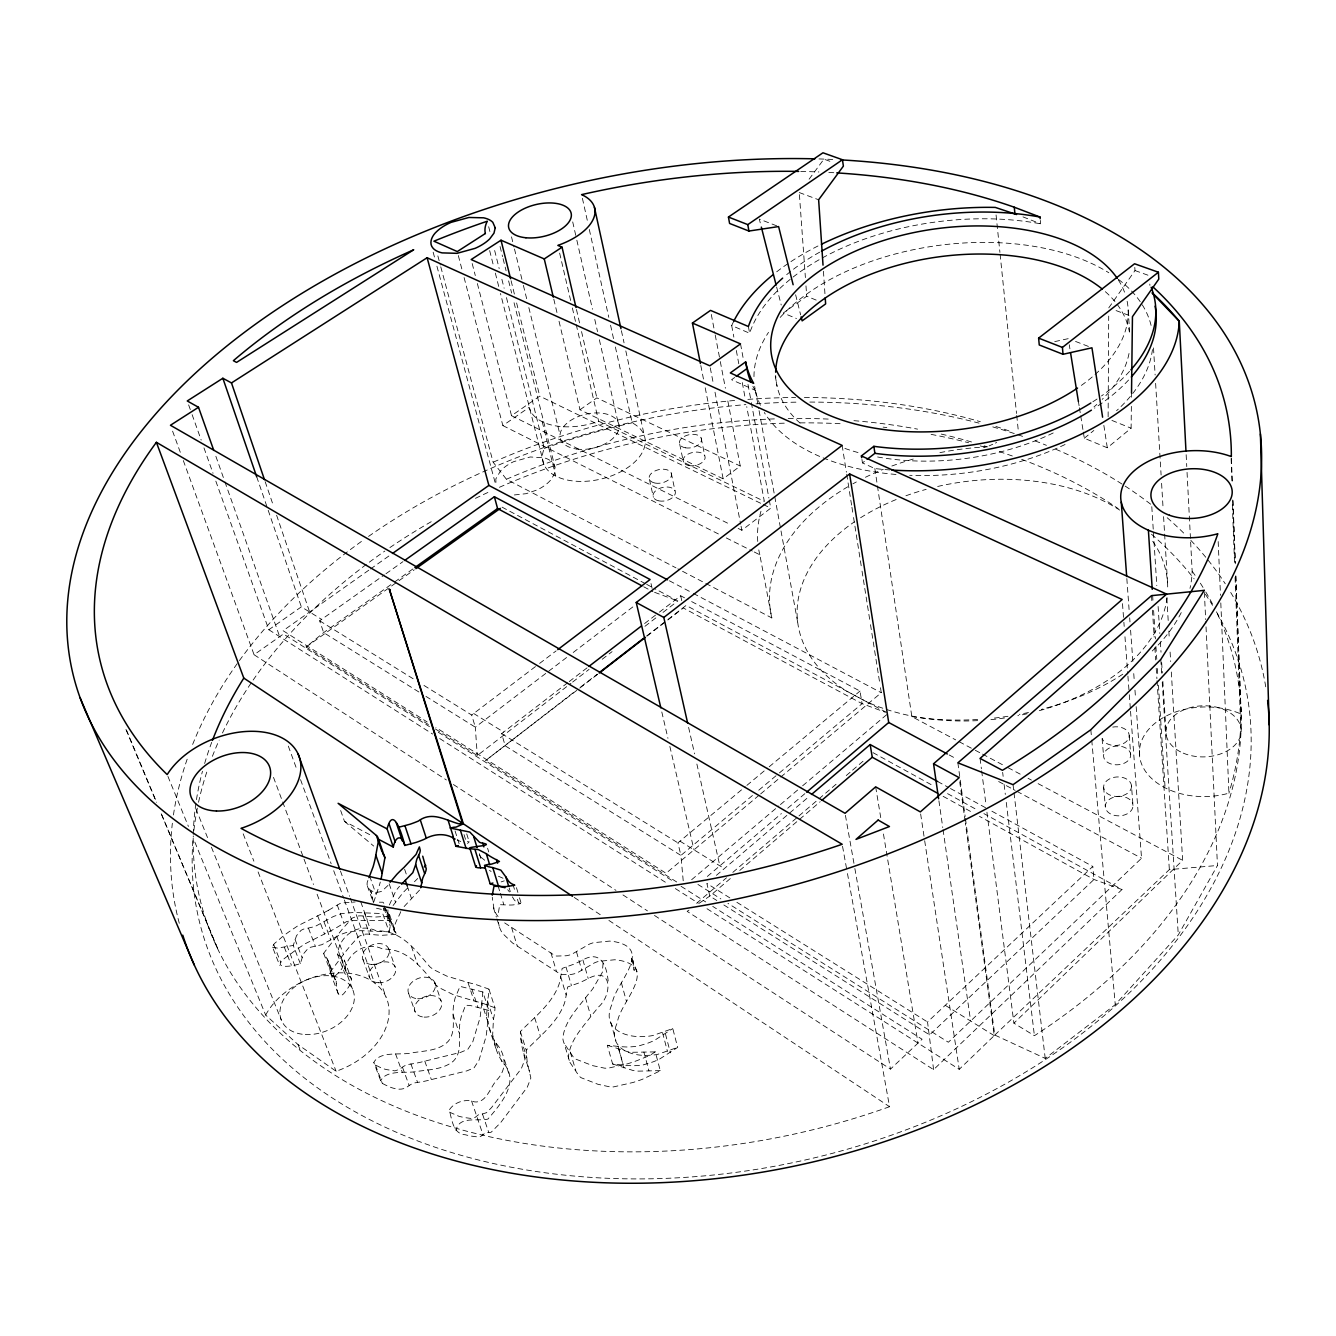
<?xml version="1.0" encoding="UTF-8"?>
<svg xmlns="http://www.w3.org/2000/svg" width="1336" height="1336" viewBox="0 0 1336 1336"><rect width="100%" height="100%" fill="white"/><g stroke="black" fill="none" stroke-linecap="round" stroke-linejoin="round"><path stroke-width="0.75" stroke-dasharray="5 3.75" d="M1108.128 416.799L1108.713 316.081M1083.329 432.129L1084.314 438.241L1107.31 447.794L1131.108 428.205L1131.375 405.493M1131.475 397.226L1131.525 393.101M504.674 922.909L554.674 955.457A9.001 6.53 -17.5 0 0 556.611 956.058L566.147 955.774A24.599 17.785 -17.3 0 0 571.558 954.388L589.343 944.168A24.399 17.886 -16.7 0 1 593.601 942.682L609.6 941.095A40.23 29.626 -16.8 0 1 617.015 942.197C653.12 950.681 614.076 984.649 612.205 1003.82C600.883 1027.651 623.461 1037.705 643.551 1036.552A38.443 28.891 -15.9 0 0 652.97 1035.483L672.793 1028.57L677.636 1047.391L659.45 1059.164A74.933 56.246 -16.5 0 1 652.953 1061.92L642.533 1065.126L633.398 1065.794A113.443 84.368 -15.4 0 1 623.327 1065.109L612.639 1063.99L607.312 1045.27L618.084 1046.389A114.228 84.285 -15.4 0 0 628.221 1047.04L637.406 1046.355L647.91 1043.132A75.467 56.195 -16.4 0 0 654.473 1040.377L672.793 1028.57M389.427 916.112L375.95 917.014A132.247 88.844 -19 0 1 367.3 916.463L361.722 915.878A18.437 12.775 -21.5 0 0 357.63 916.062L352.27 918.066L343.302 927.969A290.396 216.582 -18.1 0 0 336.705 936.269L323.629 953.353L327.136 958.847A57.615 39.963 -23.8 0 1 328.689 961.619L336.238 981.342C336.104 988.256 338.075 1003.486 346.325 990.176A47.578 33.166 -23.1 0 0 349.03 986.319L351.368 981.593L351.201 978.503A9.419 6.63 -22.6 0 0 349.264 976.432L344.922 973.727L337.557 954.488C338.843 936.085 358.566 921.94 376.201 930.825C401.368 930.106 415.212 949.696 429.841 966.796A62.475 44.372 -19.1 0 0 433.916 969.786L447.009 976.198L467.984 982.478A320.256 242.217 -28 0 1 475.917 984.565L488.826 989.058L488.692 994.151A143.319 101.887 -22.9 0 1 487.44 1000.764L486.638 1016.262L490.696 1032.511A123.914 91.967 -16.8 0 0 496.04 1043.149C505.643 1053.82 507.53 1069.151 496.875 1079.905C490.262 1086.97 486.555 1103.235 474.547 1101.899C465.813 1098.426 454.223 1102.05 449.263 1109.999C451.952 1119.451 452.954 1134.13 465.479 1134.798A84.836 63.71 -20.7 0 0 471.558 1136.151L477.77 1136.953A5.928 4.526 -22.5 0 0 481.327 1136.034L485.035 1133.112A6.146 4.709 -22.4 0 1 488.759 1132.494L489.394 1132.51A3.641 2.789 -22.2 0 0 491.314 1132.093L500.599 1122.708L527.303 1087.137L530.86 1078.052L528.939 1069.585A133.066 101.085 -16 0 1 527.069 1060.717L526.234 1050.129C539.861 1036.018 556.811 1023.159 564.093 1004.238A54.175 39.763 -19.3 0 0 565.829 997.291L567.6 987.003L579.44 982.745A99.599 71.225 -17.5 0 0 588.174 978.553C613.107 965.327 612.088 995.654 598.277 1007.177A117.351 85.07 -19.2 0 1 593.05 1013.673C583.197 1026.783 570.038 1039.859 568.435 1056.809A25.952 19.689 -18 0 0 569.771 1062.103L578.855 1075.68A16.6 12.659 -18.3 0 0 581.16 1077.735L597.927 1084.281L609.867 1086.869A25.651 19.622 -17.6 0 0 613.608 1086.886L632.963 1082.494A176.101 128.774 -16.8 0 0 642.082 1079.421L660.318 1070.787L655.291 1051.9L632.095 1052.284A37.909 28.64 -16.3 0 1 627.82 1051.733L607.312 1045.27M373.646 902.301L379.474 885A182.431 120.39 -23.3 0 0 380.276 882.077M449.514 1112.17L459.016 1116.328A85.437 63.677 -20.5 0 0 465.128 1117.648L470.973 1118.432A5.912 4.476 -22.3 0 0 474.965 1117.514L478.705 1114.591A6.179 4.693 -22.2 0 1 482.463 1113.973L486.471 1112.704L491.498 1107.644L521.357 1068.55L524.965 1059.465L523.044 1051.014A134.017 101.002 -15.9 0 1 521.19 1042.13L520.372 1031.559C534.099 1017.431 551.183 1004.588 558.582 985.617A54.559 39.713 -19.2 0 0 560.352 978.67L562.155 968.4L574.079 964.108A100.267 71.109 -17.4 0 0 582.88 959.916C600.565 949.946 606.794 965.227 608.247 981.893M487.79 1021.622L486.438 1034.064A70.674 51.586 -22.1 0 1 485.72 1037.655L478.989 1060.266L474.063 1067.831L466.949 1070.854L431.361 1079.588A80.761 58.6 -21.7 0 1 423.211 1081.509L414.06 1082.995A15.114 11.239 -23.2 0 0 410.686 1084.565L409.167 1085.567A26.47 19.439 -23.2 0 1 405.392 1088.005C397.994 1091.345 388.91 1086.903 382.313 1083.379A12.809 9.419 -23.3 0 1 380.96 1081.459L373.813 1062.471C379.791 1050.964 399.264 1055.173 410.436 1053.169C423.261 1050.614 438.893 1051.415 448.445 1041.078C456.745 1030.557 451.434 1016.813 453.722 1004.789A136.005 100.951 -17.5 0 1 455.142 997.908L460.018 986.385L482.847 991.947L488.859 1010.45L487.79 1021.622L481.745 1003.119L482.847 991.947M481.745 1003.119L480.359 1015.56A71.159 51.536 -21.9 0 1 479.624 1019.151L472.794 1041.763L467.817 1049.344L460.636 1052.367L424.798 1061.151A79.525 57.281 -21.6 0 1 415.68 1063.272L407.38 1064.608A15.047 11.105 -23 0 0 403.439 1066.495L402.453 1067.163A26.653 19.422 -23 0 1 398.646 1069.618L394.905 1070.871L386.471 1069.585A66.934 48.53 -21.8 0 1 381.829 1068.199L375.433 1065.043A12.909 9.419 -23.1 0 1 374.063 1063.122L373.813 1062.471M387.908 909.816L387.908 913.407L395.239 932.561A1.954 1.369 -20.9 0 1 395.84 934.398L382.43 935.267A131.412 89.028 -19.1 0 1 373.829 934.716L368.285 934.115A18.32 12.792 -21.7 0 0 364.227 934.282L358.9 936.285L350.015 946.189A288.342 216.749 -18.2 0 0 343.469 954.488L330.526 971.556L334.033 977.067A55.327 38.694 -24 0 1 335.837 980.373L336.238 981.342M488.993 989.258L494.988 1007.912L494.671 1012.655A142.334 101.987 -23 0 1 493.435 1019.268L492.667 1034.765L496.741 1051.031A123.046 92.05 -16.9 0 0 502.085 1061.686C521.224 1080.807 501.117 1103.636 487.941 1119.05C477.971 1121.639 458.448 1115.46 456.044 1130.64M389.143 931.843L390.262 926.132A25 17.335 -21.3 0 0 390.496 924.445L389.21 920.454L353.506 920.354L346.608 921.556L335.286 928.42A173.463 113.443 -21.7 0 1 324.514 933.981L304.858 943.917L295.139 950.547A184.101 133.917 -22.6 0 0 289.628 954.772C269.271 967.915 286.405 968.249 300.316 963.607L303.489 953.837L307.881 948.643A8.333 5.761 -22.7 0 1 310.804 947.191L321.826 944.719L340.146 934.682L348.395 931.777L360.703 930.674L389.143 931.843L382.714 913.573L383.749 908.397M367.884 880.474C364.444 887.555 372.326 893.517 378.956 892.014A7.649 5.244 -20.5 0 0 382.096 891.028L388.392 885.05M300.316 963.607L293.252 945.454L296.492 935.701L300.917 930.491A8.383 5.745 -22.5 0 1 303.856 929.038L314.945 926.549L333.416 916.496L341.715 913.573L354.107 912.455L382.714 913.573M467.366 841.663L469.203 841.814L467.516 843.484M389.361 904.94L395.656 891.312A38.21 26.536 -19.7 0 1 397.794 888.356L399.514 886.319M496.925 918.884L499.831 928.119A47.729 34.051 -17.4 0 0 502.57 933.396L512.49 942.949L560.135 974.044A8.951 6.546 -17.6 0 0 562.072 974.645L571.541 974.378A24.432 17.802 -17.4 0 0 576.918 973.009L594.57 962.805A24.232 17.902 -16.8 0 1 598.795 961.335L614.694 959.766A39.946 29.642 -16.9 0 1 622.058 960.885C657.947 969.452 619.203 1003.353 617.399 1022.541C606.227 1046.255 628.505 1056.459 648.611 1055.323A38.176 28.908 -16 0 0 657.963 1054.271L677.636 1047.391M400.733 911.67C398.612 917.966 391.832 926.165 395.239 932.561M965.444 818.5L994.802 1035.049L1045.22 1058.396L1115.259 1004.655L1178.285 934.933L1217.463 865.494L1205.773 621.624M393.085 905.524L403.105 892.582A125.283 89.428 -18.8 0 1 408.933 886.837M419.521 890.127L404.073 906.61M1108.763 307.864L1134.999 270.557L1134.782 267.167M809.115 179.191L823.911 159.151L831.693 161.94M328.539 910.25A174.565 113.193 -21.5 0 1 317.684 915.811L297.878 925.781L288.092 932.428A185.387 133.784 -22.4 0 0 282.531 936.636L274.281 943.684L272.394 946.79L279.658 965.327M603.07 963.206L602.319 972.391L592.984 988.49A118.152 84.97 -19.1 0 1 587.706 995.003C577.787 1008.129 564.51 1021.172 562.84 1038.172A26.136 19.673 -17.9 0 0 564.176 1043.449L569.771 1062.103M417.684 878.487L414.444 881.727M706.995 908.73L959.231 1069.334L994.235 1035.634L965.343 823.059M1217.43 613.925A530.626 361.705 -12.4 0 1 1034.415 1035.701L1013.907 1023.159L1182.661 860.367L1171.238 670.906M689.009 910.1L687.138 911.369L933.597 1069.635L1121.989 889.525L983.897 813.607M1130.54 711.27L1141.545 858.246L948.343 1042.247L727.92 903.336M994.802 1035.049L1169.351 869.602L1217.463 865.494M654.456 915.427L890.477 1069.117L922.09 1039.258L712.739 906.392M933.597 1069.635L927.535 1021.99L1092.798 866.446L988.774 809.499M696.59 903.303L726.517 877.752M732.829 872.375L797.425 817.231M798.995 815.895L836.82 783.614M846.272 775.548L850.999 771.523M852.568 770.171L865.177 759.416M730.308 878.554L709.8 896.072L698.912 903.42M739.76 870.454L820.204 801.717M716.397 875.347L808.347 797.141M707.328 876.466L781.393 813.591M787.706 808.23L805.074 793.5M691.647 879.706L778.855 805.925M780.441 804.573L801.049 787.138M802.635 785.785L888.256 713.34M759.065 795.237L666.063 873.276L435.92 727.519M760.652 793.918L881.276 692.716L880.307 686.537M752.435 795.521L680.909 855.424L683.297 881.677M758.781 790.194L777.853 774.229M779.439 772.893L862.087 703.671L860 691.063L689.827 600.615M567.583 682.83L501.651 733.598L505.192 745.822L680.909 855.424L677.92 842.866L745.288 786.704M746.891 785.368L767.599 768.1M769.185 766.78L860 691.063M428.388 724.529L306.111 646.991L323.646 632.613L392.884 583.214M1084.314 438.241L1093.833 430.476M328.539 910.25L340.78 903.069L355.159 901.967M676.701 881.977L485.419 760.685L574.246 691.965M580.843 686.871L597.292 674.146M646.641 635.969L666.38 620.689M668.033 619.42L686.12 605.425L886.486 712.389M597.576 674.363L485.419 760.685M647.058 636.07L683.347 607.997L862.087 703.671L885.183 712.205M569.22 681.577L587.255 667.699M644.62 623.528L657.73 613.424M659.366 612.172L680.675 595.756L687.99 599.647M435.369 728.955L477.286 755.541L570.973 683.331M572.626 682.061L589.059 669.386M602.202 659.266L612.072 651.651M644.937 626.317L656.444 617.449M663.023 612.389L677.82 600.983L657.679 590.228M889.943 469.938A229.091 129.291 -7.7 0 1 874.846 468.552L862.455 462.924L865.578 460.519M738.14 528.421L741.847 530.258L770.755 508.148L769.252 500.048M566.581 657.529L475.315 727.185L477.286 755.541M573.211 652.469L634.6 605.592M423.963 685.435L471.691 715.027L537.99 664.66M539.627 663.408L556.127 650.882M559.033 321.275L579.991 409.751L723.16 478.839L740.261 466.047L727.352 398.462M734.65 377.504L731.594 379.725L754.94 390.145L754.005 385.035M816.179 300.082L806.727 296.241L783.263 313.025L796.473 318.519M394.571 582.012L413.158 568.769M306.111 646.991L397.326 581.895M399.013 580.692L414.21 569.837M418.886 691.998L323.646 632.613L319.655 620.789L384.284 574.914M385.97 573.712L402.921 561.688M368.803 570.188L283.082 630.709L427.136 721.941M370.489 568.986L390.78 554.674M183.316 460.569L254.074 654.74L283.449 633.965L429.474 726.634M579.991 409.751L596.858 397.877L740.261 466.047M215.831 481.127L268.82 629.74L301.335 606.861L321.609 619.403M464.093 277.571L502.854 425.583L529.206 407.313A53.256 30.143 -13.1 0 0 598.662 421.257L764.326 501.384L746.74 406.662M477.37 283.566L511.521 415.696L539.744 396.141L761.353 503.605M504.273 880.841L501.134 881.91M989.074 445.94L992.731 444.253M995.37 443.084L996.706 442.5M1054.739 341.599L1068.282 338.643M272.461 947.207L277.554 948.109L293.252 945.454M612.639 1063.99L633.014 1070.487A37.892 28.841 -16.4 0 0 638.725 1071.138L660.268 1070.62M514.343 494.955L526.25 493.669L537.072 489.928A34.051 19.906 -14.3 0 0 550.499 480.242L554.256 474.347L554.974 467.099L513.659 301.151M512.339 896.857A59.836 42.151 -16.5 0 0 513.308 898.293C516.314 905.39 528.137 902.268 513.158 904.923A34.068 23.881 -17.7 0 1 507.48 904.956L499.681 904.706L497.977 915.661M379.357 902.184L383.014 902.234L383.933 903.487M488.859 1010.45L472.71 1006.091A144.455 107.915 -23.8 0 0 470.038 1005.474L465.596 1005.223L461.337 1016.362A135.053 101.035 -17.6 0 0 459.935 1023.242C457.663 1035.817 463.442 1050.847 453.372 1061.135C442.533 1070.119 427.269 1069.552 414.076 1071.906C403.789 1072.992 385.753 1070.203 380.71 1080.807M494.955 1007.762L481.962 1003.052A317.918 242.15 -28.3 0 0 474.063 1000.948L453.205 994.635L440.179 988.172A62.057 44.439 -19.3 0 1 436.12 985.183C421.541 968.116 407.847 948.46 382.714 949.094C365.145 940.143 345.573 954.388 344.387 972.708M503.021 878.236L498.194 876.115A81.095 55.962 -16.3 0 1 497.51 875.731M460.786 841.496L457.246 840.11M1134.999 270.557L1149.645 275.8M1121.989 889.525L1094 879.489L979.488 816.363M799.262 192.551L818.634 199.765M1116.061 310.587L1130.623 316.014M1022.992 216.883L1040.56 223.813L1040.343 220.44M654.59 592.316L677.82 600.983M337.557 954.488L342.467 958.196A9.402 6.563 -22.4 0 1 344.554 960.601L351.468 979.205M776.684 225.817L759.299 219.104L760.835 225.099M1075.563 341.448L1090.126 347.093M1111.936 420.422L1131.108 428.205M733.731 321.275A229.091 129.291 -7.7 0 0 731.694 325.566L749.613 333.215A206.529 116.499 -7.7 0 1 1040.56 223.813M763.24 504.507L770.755 508.148M511.521 415.696L730.708 524.714M502.854 425.583L718.851 534.183M726.3 537.94L752.368 551.05M754.222 551.985L759.817 554.791L771.824 617.933L677.836 568.835M440.78 266.833L493.134 462.206L506.461 479.29L675.999 567.867M340.663 810.518L344.488 821.356L371.742 835.701M669.419 580.793L691.53 592.466M693.367 593.451L881.276 692.716M874.846 468.552L911.837 716.614L955.657 739.86M959.198 741.747L971.723 748.394M975.313 750.298L980.741 753.187M982.544 754.139L1004.388 765.745M1008.045 767.682L1021.355 774.746M1028.035 778.287L1031.392 780.074M1038.122 783.647L1182.661 860.367M502.052 507.146L644.854 583.398M646.691 584.366L655.842 589.26M643.718 586.771L652.853 591.664M949.161 754.957L956.492 758.898M998.643 781.527L1015.126 790.378M1016.963 791.363L1141.545 858.246M937.688 781.527L948.627 787.522M950.464 788.524L986.953 808.497M873.059 752.686L933.012 785.651M947.558 793.634L976.616 809.616M943.132 796.323L972.224 812.355M376.518 908.246L385.336 910.25A7.598 5.244 -20.6 0 0 386.405 910.033M473.695 713.507L503.655 732.061M679.974 841.162L724.329 868.6M945.253 1005.323L994.235 1035.634M319.655 620.789L413.342 678.872M501.651 733.598L677.92 842.866M265.664 1015.059A67.451 47.946 -23.7 0 1 375.516 983.663A67.451 47.946 -23.7 0 1 336.104 1071.255L298.062 1044.602L265.664 1015.059L193.453 838.707M425.933 696.39L475.315 727.185L471.691 715.027M729.823 897.859L706.878 883.447L709.8 896.072L716.831 900.514M736.887 902.301L927.535 1021.99M697.926 884.432L720.855 898.894M723.861 904.956L929.605 1034.899L1094 879.489L1092.798 866.446M438.275 732.228L674.029 881.827M681.059 886.302L705.692 901.934M268.82 629.74L432.664 734.065M439.694 738.541L666.547 882.979M675.348 888.574L698.21 903.136M254.074 654.74L446.391 779.957M453.388 784.516L615.98 890.377M622.977 894.936L647.459 910.868M574.246 897.425L600.231 914.676M608.899 920.42L889.559 1106.709L847.208 872.091M489.477 870.371L491.097 871.473M344.488 821.356L373.696 846.072M507.697 889.659L509.45 891.964M480.826 857.061L485.118 860.584A13.043 9.001 -17.9 0 0 485.736 860.852M498.061 916.58L496.842 914.926A48.046 34.001 -17.3 0 1 494.086 909.666L492.266 897.224M480.342 856.426L479.373 855.007M655.258 1051.816L649.997 1055.373L636.938 1060.65A177.304 128.623 -16.7 0 1 627.753 1063.757L608.247 1068.165A25.852 19.622 -17.5 0 1 604.49 1068.149L592.466 1065.594L575.616 1059.064A16.717 12.659 -18.2 0 1 573.294 1057.026L564.176 1043.449M125.935 729.473L156.412 802.285M161.222 813.774L218.152 949.829L160.955 812.856M637.055 971.539L630.976 956.91L634.199 970.487L632.696 956.543M126.519 730.174L156.295 801.533M367.4 886.152L373.395 902.418L370.757 890.878L372.527 898.527M167.935 776.416L188.426 826.45M195.874 808.781L207.531 837.605M211.422 847.208L281.345 1020.086M298.062 1044.602L300.533 1050.747M273.63 944.402L280.81 962.521M284.284 947.124L291.398 965.26M243.185 833.848L253.89 861.169M258.099 871.924L336.104 1071.255M295.022 939.425L302.053 957.578M308.499 928.286L315.413 946.456M323.629 953.353L330.526 971.556M338.292 993.834L330.042 971.94L329.341 963.106M327.136 958.847L336.605 983.83M375.433 1065.043L382.313 1083.379M317.684 915.811L324.514 933.981M341.281 957.628L348.078 975.881M273.513 777.385L303.305 857.228M304.024 859.165L313.476 884.482M317.1 894.218L352.704 989.625M323.98 921.79L330.777 939.96M336.705 936.269L343.469 954.488M337.223 905.006L343.903 923.193M362.924 959.448L369.604 977.718M395.539 1053.837L402.27 1072.223M288.325 746.106L297.193 770.438M300.55 779.656L331.161 863.757M333.699 870.705L343.669 898.093M344.371 900.013L374.564 982.929M172.594 431.161L180.46 452.72M402.453 1067.163L409.167 1085.567M410.904 1063.873L417.55 1082.277M340.446 871.005L349.581 896.256M350.282 898.193L386.02 996.973M360.82 902L367.35 920.22M364.411 912.738L370.94 930.975M363.041 915.995L369.588 934.231M188.626 404.875L191.415 412.69M192.117 414.644L201.185 440.078M203.974 447.894L213.042 473.311M388.609 948.543L395.105 966.846M424.798 1061.151L431.361 1079.588M408.666 993.516L415.162 1011.886M215.864 456.294L224.181 479.824M224.882 481.778L279.675 636.654M385.62 908.447L390.413 922.124M384.083 905.858L389.21 920.454M383.849 907.879L390.262 926.132M369.688 876.165L376.084 894.368M389.678 915.026L396.074 933.313M387.741 912.905L394.153 931.175M411.338 946.205L417.684 964.559M389.16 883.781L395.456 902.034M471.575 1100.998L482.981 1134.648M256.696 476.785L267.517 508.315M268.185 510.285L301.335 606.861M265.163 481.661L273.245 505.342M276.602 515.228L309.618 611.971M434.734 982.327L441.03 1000.747M407.213 885.918L411.555 898.71M482.463 1113.973L488.759 1132.477M488.809 1027.083L496.741 1051.031M404.624 869.252L406.478 874.729M453.038 1014.642L459.283 1033.095M554.974 467.099L552.787 462.84A27.037 15.815 -14.2 0 0 544.036 457.78L530.242 456.979L513.742 461.638A34.135 20.007 -14.3 0 0 500.382 471.124L495.84 478.923L496.04 485.82M471.909 988.991L477.987 1007.461M467.984 982.478L474.063 1000.948M496.04 1043.149L502.085 1061.686M508.649 1073.209L504.223 1058.964M487.44 1000.764L493.452 1019.268M520.372 1031.559L526.234 1050.129M455.058 830.909L459.1 843.701M520.806 1038.74L526.685 1057.31M523.846 1053.62L529.724 1072.207M464.026 834.582L466.314 841.897M466.715 833.881L469.203 841.914M479.373 853.671L481.661 861.019M493.468 907.795L496.341 917.047M534.667 1017.681L540.412 1036.268M487.59 848.26L488.725 851.95M511.588 927.551L517.249 946.055M498.094 886.002L499.781 891.529M500.349 893.367L503.755 904.439M509.183 887.939L510.302 891.63M516.447 887.638L518.401 894.118M519.504 897.792L521.174 903.32M512.991 884.532L515.228 891.914M517.45 899.295L518.568 902.986M570.255 1052.016L575.833 1070.67M550.966 952.835L556.461 971.422M560.619 976.382L566.097 995.003M330.042 971.94L333.449 977.518L339.478 971.94A47.896 33.116 -23 0 0 342.2 968.066L344.688 960.951M566.013 966.997L571.441 985.617M585.418 997.524L590.779 1016.195M576.534 951.967L581.861 970.604M582.897 959.916L588.191 978.553M618.084 1046.389L623.327 1065.126M618.735 1049.228L623.995 1067.948M610.686 1022.14L615.929 1040.861M621.34 982.645L626.434 1001.365M643.885 1052.083L648.962 1070.854M433.148 252.187L434.768 258.199M436.922 266.198L495.572 484.25M437.857 255.894L440.295 265.012M662.539 1032.578L667.449 1051.382M458.331 255.577L461.989 269.571M665.495 1034.047L670.388 1052.851M472.192 263.543L475.299 275.567M543.936 464.561L500.482 293.469M776.634 287.04L781.226 305.026M489.661 250.584L493.452 265.63M495.339 273.095L499.547 289.795M488.692 226.719L490.529 234.084M494.654 250.517L499.18 268.569M501.885 279.324L504.123 288.225M506.461 297.594L544.303 448.412A52.371 30.544 -13.2 0 0 605.408 477.887A52.371 30.544 -13.2 0 0 632.195 422.827L614.877 344.738M795.621 294.788L800.631 314.862M500.048 246.509L502.57 256.629M503.071 258.65L506.094 270.791M508.615 280.911L511.638 293.052M542.216 421.725L555.776 476.05M499.213 926.232L498.361 922.257M511.087 280.71L514.594 294.889M516.615 302.988L539.744 396.141M511.504 236.856L513.976 246.96M514.477 248.98L522.894 283.332M523.378 285.353L526.852 299.498M528.839 307.581L560.018 434.885M553.789 299.147L557.129 313.225M661.804 711.971L667.95 738.324M669.854 746.44L694.002 849.83M576.451 309.484L579.69 323.546M581.544 331.579L596.858 397.877M559.634 253.105L570.639 300.5M572.359 307.965L575.799 322.778M576.234 324.631L598.662 421.257M688.608 727.385L694.586 753.855M696.874 764.042L719.853 865.845M572.71 221.926L576.384 238.175M576.851 240.213L592.466 309.267M594.77 319.438L597.526 331.612M599.363 339.745L619.119 427.102M651.016 583.548L652.385 589.644M649.446 479.407L653.371 497.226M582.396 198.312L587.706 222.21M589.31 229.491L608.798 317.333M610.552 325.216L614.443 342.784M621.39 330.693L624.046 342.818M625.816 350.917L644.386 435.887M680.675 595.756L682.462 603.905M671.24 473.044L675.031 490.88M679.723 444.287L683.431 462.039M701.183 438.024L704.773 455.81M700.815 365.546L703.604 379.708M705.208 387.807L723.16 478.839M710.268 367.851L713.424 384.1M715.01 392.216L740.662 524.18M741.062 526.2L741.847 530.258M711.303 314.478L714.827 332.914M715.211 334.969L719.92 359.534M720.304 361.588L725.398 388.225M740.528 343.886L743.517 360.102M747.993 384.434L750.982 400.666M751.35 402.687L768.885 498.011M731.694 325.566L733.848 337.123M736.32 350.5L738.791 363.776M742.282 382.564L745.371 399.28M755.358 390.279L758.714 408.616M759.082 410.653L780.641 528.889M781.009 530.943L797.742 622.676M842.532 846.272L846.84 870.12M748.394 326.502L749.613 333.215M845.421 815.327L854.506 866.496M854.873 868.55L890.477 1069.117M775.247 375.967L777.034 386.071M875.664 786.854L880.741 817.615M883.463 834.015L918.016 1043.099M1069.251 344.738L1069.919 348.796M1078.419 401.652L1079.087 405.71M1079.405 407.747L1080.39 413.843M1080.724 415.88L1083.012 430.108M842.148 445.389L846.389 472.192M846.723 474.247L851.6 505.158M851.934 507.229L853.236 515.462M853.57 517.533L860.083 558.749M860.417 560.803L861.72 569.053M862.037 571.123L870.187 622.643M870.521 624.697L878.337 674.162M878.67 676.233L879.973 684.466M1103.853 425.349L1107.31 447.794M861.937 459.434L862.455 462.924M920.638 813.958L924.378 838.674M924.679 840.728L959.231 1069.334M938.907 800.815L942.765 827.568M943.049 829.623L970.621 1021.021M957.879 762.823L965.16 816.43M959.732 781.794L965.076 821.005M980.073 758.43L981.392 768.768M981.659 770.839L985.885 803.921M986.937 812.205L1013.907 1023.159M1002.651 772.342L1003.136 776.366M1004.104 784.432L1005.323 794.436M1006.275 802.402L1034.415 1035.701M1013.055 784.666L1013.773 790.845M1014.024 792.899L1045.22 1058.396M996.072 214.979L999.929 252.387M1000.113 254.224L1016.529 413.475M1016.729 415.396L1018.5 432.563M1090.827 729.74L1091.562 738.006M1091.746 740.077L1115.259 1004.655M1103.636 787.271L1105.306 806.643M1102.1 738.691L1103.586 756.042M1129.221 735.435L1130.69 754.773A13.56 9.352 -3.1 0 1 1110.734 763.875A13.56 9.352 -3.1 0 1 1109.999 747.692A13.56 9.352 -3.1 0 1 1130.69 754.773M1131.508 786.019A13.961 9.753 -2.9 0 1 1110.984 795.454A13.961 9.753 -2.9 0 1 1110.216 778.587A13.961 9.753 -2.9 0 1 1131.508 786.019L1132.995 805.424A13.861 9.769 -2.7 0 1 1112.604 814.843A13.861 9.769 -2.7 0 1 1111.836 797.943A13.861 9.769 -2.7 0 1 1132.995 805.424M1122.49 603.638L1123.726 620.205M1123.877 622.275L1124.194 626.4M1124.962 636.754L1127.751 674.012M1127.918 676.083L1129.154 692.649M1129.304 694.72L1130.39 709.199M1126.832 578.571L1129.087 609.55M1129.688 617.816L1129.989 621.958M1130.59 630.208L1132.995 663.274M1133.746 673.595L1134.347 681.861M1134.965 690.127L1135.567 698.377M1136.168 706.644L1139.925 758.297M799.412 194.622L805.391 277.571M805.975 285.871L806.727 296.241M823.444 271.241L824.947 293.72M1128.185 310.002L1129.605 331.395M1152.617 595.155L1152.985 600.916M1153.603 610.502L1155.44 638.875M1155.924 646.323L1156.776 659.316M1157.36 668.551L1157.844 675.866M1158.446 685.234L1165.092 787.822M1151.498 595.656L1151.899 601.868M1152.434 610.185L1154.204 637.155M1154.872 647.543L1155.69 659.984M1156.225 668.284L1156.909 678.671M1157.043 680.742L1169.351 869.602M1151.799 506.678L1156.809 585.669M1158.112 606.46L1159.832 633.481M1160.349 641.798L1161.017 652.202M1161.669 662.589L1162.32 672.977M1162.854 681.293L1166.278 735.351M1160.8 659.433L1161.719 673.928M1162.236 682.228L1178.285 934.933M1149.812 284.067L1149.895 285.386M1153.502 347.911L1155.122 374.998M1155.623 383.332L1161.101 474.998M1161.602 483.331L1163.088 508.315M1163.589 516.648L1167.564 583.314M1166.846 598.027L1168.248 621.424M1168.833 631.076L1169.301 638.725M1170.102 652.068L1170.67 661.52M1186.151 454.708L1186.769 466.598M1187.053 472.376L1190.459 538.325M1190.643 542.032L1192.163 571.223A212.224 135.487 -6.7 0 1 1189.992 588.374M1204.371 592.449L1205.673 619.537M1218.181 541.564L1220.486 595.338M1220.803 602.903L1228.936 793.15A65.447 44.806 -1.2 0 1 1139.725 747.826A65.447 44.806 -1.2 0 1 1240.994 714.025L1235.767 574.547M1231.107 458.482L1232.009 481.11M1232.744 499.998L1235.299 563.809M1235.8 576.217L1241.111 711.721M1231.425 458.532L1232.293 481.645M1232.994 500.666L1235.316 562.306M1232.343 504.858L1234.531 562.924M1235.082 577.453L1240.71 726.784M776.717 271.792A229.091 129.291 -7.7 0 1 818.183 245.874M1181.241 612.589A212.224 135.487 -6.7 0 1 1152.216 650.999M1122.808 674.196A212.224 135.487 -6.7 0 1 1041.295 709.416M1028.52 712.472A212.224 135.487 -6.7 0 1 1019.234 714.359M1007.995 716.28A212.224 135.487 -6.7 0 1 990.945 718.434M977.668 719.486A212.224 135.487 -6.7 0 1 911.837 716.614M771.824 617.933A212.224 135.487 -6.7 0 1 847.675 486.838M852.836 483.866A212.224 135.487 -6.7 0 1 856.326 481.962M865.427 477.286A212.224 135.487 -6.7 0 1 883.296 469.337M891.863 466.03A212.224 135.487 -6.7 0 1 913.407 459M939.926 452.637A212.224 135.487 -6.7 0 1 987.154 446.842M889.559 1106.709A530.626 361.705 -12.4 0 1 374.781 1097.324A530.626 361.705 -12.4 0 1 202.471 771.239M204.642 763.491A530.626 361.705 -12.4 0 1 211.689 742.365M1192.163 571.223A530.626 361.705 -12.4 0 1 1195.737 576.3M1200.346 583.181A530.626 361.705 -12.4 0 1 1203.636 588.424M1205.773 591.965A530.626 361.705 -12.4 0 1 1212.837 604.64M1128.553 380.042A206.529 116.499 -7.7 0 1 1094.535 408.148M754.94 390.145A206.529 116.499 -7.7 0 1 752.869 386.254M1241.01 714.025A531.778 361.471 -12.4 0 1 1228.936 793.15M544.303 448.412A531.778 361.471 -12.4 0 1 632.195 422.827M800.748 171.442A577.018 348.345 -12.4 0 1 818.885 171.977M828.821 172.444A577.018 348.345 -12.4 0 1 834.783 172.778M1129.538 371.358A206.963 116.316 -7.7 0 1 1101.482 395.94M1097.023 399.03A206.963 116.316 -7.7 0 1 1092.43 402.036M786.67 274.665A206.963 116.316 -7.7 0 1 819.77 252.12M734.616 400.466A533.214 361.438 -12.4 0 0 630.893 416.899L609.082 422.209A532.763 361.071 -12.4 0 0 542.833 442.517A532.93 361.204 -12.4 0 0 493.134 462.206M747.876 399.38A533.214 361.438 -12.4 0 1 795.638 397.477M804.389 397.46A533.214 361.438 -12.4 0 1 980.323 421.692M995.888 426.468A533.214 361.438 -12.4 0 1 1011.185 431.662M759.817 554.791A216.632 134.101 -7 0 1 758.514 548.161M757.746 541.464A216.632 134.101 -7 0 1 760.969 511.237M506.427 479.257A513.091 349.481 -12.4 0 1 774.63 418.886M788.223 418.535A513.091 349.481 -12.4 0 1 828.804 419.103M853.921 420.673A513.091 349.481 -12.4 0 1 917.582 429.14M941.279 434.083A513.091 349.481 -12.4 0 1 973.66 442.6M984.215 445.84A513.091 349.481 -12.4 0 1 987.204 446.808M1129.02 353.472A178.323 101.72 -7.6 0 1 1102.2 399.38M1096.823 404.441A178.323 101.72 -7.6 0 1 1093.984 406.895M1053.202 432.964A178.323 101.72 -7.6 0 1 875.214 456.528M858.013 452.537A178.323 101.72 -7.6 0 1 844.035 448.111M800.03 423.078A178.323 101.72 -7.6 0 1 775.698 375.7M1105.356 291.682A178.323 101.72 -7.6 0 1 1129.404 332.13M1152.45 349.581A200.701 114.529 -7.6 0 1 1116.545 410.736M1065.076 444.487A200.701 114.529 -7.6 0 1 909.666 475.299M896.005 474.464A200.701 114.529 -7.6 0 1 764.292 412.49M760.418 405.292A200.701 114.529 -7.6 0 1 754.673 386.405M753.972 376.635A200.701 114.529 -7.6 0 1 768.517 332.363M780.191 317.417A200.701 114.529 -7.6 0 1 1108.813 272.744M1118.466 279.408A200.701 114.529 -7.6 0 1 1151.148 325.667M1152.751 541.297A186.021 119.756 -6.6 0 1 1167.631 590.479M1167.046 597.676A186.021 119.756 -6.6 0 1 1038.239 710.969M1027.2 713.741A186.021 119.756 -6.6 0 1 1017.848 715.729M1004.555 717.983A186.021 119.756 -6.6 0 1 987.271 719.97M977.685 720.622A186.021 119.756 -6.6 0 1 866.997 701.985L846.54 691.063A186.021 119.756 -6.6 0 1 854.372 521.858M860.584 517.75A186.021 119.756 -6.6 0 1 897.141 499.13M905.925 495.773A186.021 119.756 -6.6 0 1 926.165 489.36M937.672 486.471A186.021 119.756 -6.6 0 1 1119.668 510.085M818.968 158.934A606.36 366.632 -12.4 0 1 833.213 159.485M1127.133 301.268A179.876 101.052 -7.7 0 1 1079.221 386.906M1118.299 279.925A179.876 101.052 -7.7 0 1 1125.33 294.454M179.291 923.293A556.244 380.76 -12.4 0 1 172.361 823.243M173.446 814.977A556.244 380.76 -12.4 0 1 188.376 755.759M192.651 744.436A556.244 380.76 -12.4 0 1 363.626 539.878M368.552 536.404A556.244 380.76 -12.4 0 1 745.889 404.608M755.976 403.856A556.244 380.76 -12.4 0 1 799.579 402.119M809.816 402.069A556.244 380.76 -12.4 0 1 979.021 423.128M992.782 426.902A556.244 380.76 -12.4 0 1 1025.564 437.423M1035.116 440.913A556.244 380.76 -12.4 0 1 1046.422 445.339M1055.707 449.197A556.244 380.76 -12.4 0 1 1151.315 504.707M1167.18 517.733A556.244 380.76 -12.4 0 1 1185.082 534.467M1190.844 540.379A556.244 380.76 -12.4 0 1 1225.262 583.782M1230.707 592.449A556.244 380.76 -12.4 0 1 1265.994 688.424M1216.395 611.804A536.07 368.669 -12.4 0 1 800.264 1161.084A536.07 368.669 -12.4 0 1 193.319 835.952M193.904 830.324A536.07 368.669 -12.4 0 1 197.394 807.862M198.546 802.268A536.07 368.669 -12.4 0 1 207.781 769.068M212.407 756.326A536.07 368.669 -12.4 0 1 219.171 740.111M222.461 732.98A536.07 368.669 -12.4 0 1 384.851 551.05M389.912 547.56A536.07 368.669 -12.4 0 1 433.732 520.272M475.449 498.345A536.07 368.669 -12.4 0 1 489.761 491.615M499.413 487.289A536.07 368.669 -12.4 0 1 784.816 423.161M800.097 422.877A536.07 368.669 -12.4 0 1 843.767 423.879M883.129 427.136A536.07 368.669 -12.4 0 1 886.837 427.57M931.108 434.367A536.07 368.669 -12.4 0 1 968.633 442.75M980.24 445.89A536.07 368.669 -12.4 0 1 985.985 447.543M999.295 451.618A536.07 368.669 -12.4 0 1 1012.404 456.01M1021.639 459.334A536.07 368.669 -12.4 0 1 1118.148 508.582M1151.482 534.216A536.07 368.669 -12.4 0 1 1194.117 578.839M1205.339 594.203A536.07 368.669 -12.4 0 1 1212.537 605.325M388.826 914.292A1.971 1.369 -20.7 0 1 389.444 916.129M1112.738 727.085A13.661 9.335 -3.3 0 1 1128.937 733.798A13.661 9.335 -3.3 0 1 1118.382 745.204A13.661 9.335 -3.3 0 1 1102.217 738.441M305.293 1034.532A38.811 27.355 -23.5 0 0 353.623 992.197A38.811 27.355 -23.5 0 0 292.517 988.673A38.811 27.355 -23.5 0 0 305.293 1034.532M1183.228 753.12A37.642 25.551 -1.4 0 0 1241.161 732.044A37.642 25.551 -1.4 0 0 1186.284 708.865A37.642 25.551 -1.4 0 0 1183.228 753.12M576.801 449.063A30.093 17.368 -13.2 0 0 619.036 425.282A30.093 17.368 -13.2 0 0 572.843 419.137A30.093 17.368 -13.2 0 0 576.801 449.063M424.113 1017.113A14.095 10.187 -21.3 0 0 441.398 1001.699A14.095 10.187 -21.3 0 0 418.803 1000.263A14.095 10.187 -21.3 0 0 424.113 1017.113M417.684 998.727A14.195 10.187 -21.2 0 0 435.102 983.279A14.195 10.187 -21.2 0 0 412.373 981.893A14.195 10.187 -21.2 0 0 417.684 998.727M378.272 982.745A13.861 9.803 -21.7 0 0 395.456 967.765A13.861 9.803 -21.7 0 0 373.379 966.446A13.861 9.803 -21.7 0 0 378.272 982.745M371.642 964.458A13.961 9.803 -21.6 0 0 388.96 949.462A13.961 9.803 -21.6 0 0 366.765 948.176A13.961 9.803 -21.6 0 0 371.642 964.458M659.065 500.916A11.339 6.814 -12.2 0 0 675.381 492.249A11.339 6.814 -12.2 0 0 658.197 489.06A11.339 6.814 -12.2 0 0 659.065 500.916M655.158 483.081A11.406 6.797 -12.2 0 0 671.574 474.397A11.406 6.797 -12.2 0 0 654.306 471.274A11.406 6.797 -12.2 0 0 655.158 483.081M689.125 465.596A11.189 6.63 -11.7 0 0 705.124 457.129A11.189 6.63 -11.7 0 0 688.09 454.106A11.189 6.63 -11.7 0 0 689.125 465.596M685.435 447.81A11.239 6.596 -11.7 0 0 701.55 439.344A11.239 6.596 -11.7 0 0 684.416 436.371A11.239 6.596 -11.7 0 0 685.435 447.81"/><path stroke-width="1.5" d="M380.994 879.105A182.431 120.39 -23.3 0 0 381.645 876.149L384.885 857.846L384.267 855.691A22.562 15.28 -20.5 0 0 382.664 853.671M505.025 887.755L498.428 886.002A92.318 63.377 -16.6 0 1 493.635 884.966L490.162 883.814L492.951 883.046M1131.525 393.101L1132.444 316.682L1158.796 279.09L1158.395 272.243L1134.565 263.76L1038.623 338.125L1039.258 344.972L1063.022 354.291L1091.946 347.794L1102.601 417.183M368.953 877.668L373.111 866.797A183.617 120.14 -23.2 0 0 375.316 857.962L378.639 839.676L377.837 837.255A23.514 15.781 -20.4 0 0 376.401 835.501L338.108 803.303L387.123 828.888L393.285 847.057L377.687 838.841M492.266 895.203L493.986 886.269L501.184 886.469A34.285 23.831 -17.6 0 0 506.845 886.503C521.775 883.981 511.755 887.104 507.713 879.856A60.237 42.067 -16.4 0 1 505.826 876.867L500.85 870.153L492.784 867.598A97.478 66.299 -16.5 0 1 488.659 866.747L484.467 865.361L487.273 864.642A52.939 37.241 -18.6 0 1 491.631 864.091L499.447 861.47L492.566 857.729A81.613 55.845 -16.3 0 1 486.321 853.721L478.355 849.612A10.755 7.415 -18.3 0 0 476.368 849.412C452.52 847.057 500.382 846.105 482.029 843.083A13.126 8.985 -17.8 0 1 479.457 842.231L469.821 832.061L450.115 828.036L453.906 827.251A13.694 9.268 -18.2 0 0 456.127 827.084L463.375 823.828L389.361 589.31L462.54 823.277A7.381 5.027 -18.2 0 0 460.586 823.627M470.489 848.978L455.927 846.306L458.398 845.571M422.727 856.192L426.234 868.801A17.719 12.124 -19.7 0 1 425.65 871.59L422.794 877.952A61.456 42.769 -18.4 0 0 421.759 882.896L420.723 887.755M390.112 882.278L396.859 874.328A126.118 89.295 -18.7 0 1 404.006 867.431L415.997 854.522A18.22 12.358 -19.7 0 0 416.899 852.435L419.387 846.907L420.222 850.164A17.602 11.957 -19.6 0 1 419.587 853.32L416.916 859.031A60.738 41.917 -18.3 0 0 415.663 864.626L412.824 872.658L401.551 884.165M384.885 857.846L378.656 839.492M393.285 847.057C395.322 836.82 401.318 833.547 404.808 845.438L416.064 842.431A86.356 57.047 -18.9 0 0 424.397 839.242C433.866 833.664 445.706 832.695 455.075 839.091M387.123 828.888C393.452 803.487 402.804 837.488 404.808 845.438M424.314 866.964L425.733 865.277M390.246 589.827L389.361 589.31M938.607 798.761L933.563 763.774L1122.173 599.497L849.612 473.963L663.808 617.449L687.689 723.31M821.79 800.364L872.258 757.245L870.17 744.553L811.52 794.452M806.643 792.164L888.707 722.509L849.612 473.963M1063.022 354.291L1062.421 347.41L1158.395 272.243M600.582 671.607L643.351 638.508M599.213 673.077L645.405 637.339M588.892 666.43L641.347 626.05M867.131 459.317L874.896 453.321A206.529 116.499 -7.7 0 0 1091.428 410.135M861.67 457.68L861.386 455.927L873.861 446.324A206.963 116.316 -7.7 0 0 1090.861 403.021M660.852 707.913L636.237 602.486L842.148 445.389L427.119 257.731L231.479 382.931L222.861 378.255L187.24 400.967L198.513 407.28L213.777 450.416M557.763 649.63L650.098 579.507L494.387 496.741L404.608 560.485M736.186 376.401L746.891 368.636L745.655 361.872L730.308 372.944L753.688 383.332A206.963 116.316 -7.7 0 1 745.655 361.872M414.845 567.566L497.576 508.548L641.898 585.803M415.897 568.635L500.365 508.348M392.483 553.471L488.876 485.419L667.566 579.824M700.415 363.526L692.432 323.061L710.518 310.386L748.394 326.502A206.963 116.316 -7.7 0 1 782.662 278.122M793.133 284.752L778.604 226.569L748.928 231.044L729.59 223.446L728.437 217.05L747.793 224.615L842.448 159.736L843.383 166.115L818.634 199.765L823.026 265.129M728.437 217.05L822.959 152.788L842.448 159.736M692.432 323.061L740.528 343.886L709.867 365.813L471.157 259.551L501.017 240.213L544.253 258.933L562.055 247.193L575.983 307.464M198.513 407.28L170.44 425.265L845.053 813.29L875.664 786.854L920.32 811.904L959.181 777.669L933.563 763.774M476.484 865.761C473.896 868.216 480.659 867.949 482.079 867.765A10.755 7.482 -18.4 0 1 484.701 868.116L485.335 868.3M460.586 823.611A5.611 3.808 -18.1 0 1 458.933 823.861C445.639 820.271 431.845 810.852 418.418 821.039A86.89 56.914 -18.8 0 1 410.035 824.228L398.696 827.251M1016.546 214.528L995.303 207.414A229.091 129.291 -7.7 0 0 821.423 244.271M836.754 172.895A577.018 348.345 -12.4 0 1 1014.274 207.214L1040.026 217.05L1040.176 218.753M1038.623 338.125L1062.421 347.41M562.055 247.193L557.847 245.406A56.095 28.674 -13 0 0 581.577 194.622A577.018 348.345 -12.4 0 1 798.711 171.409M861.386 455.927L1166.612 594.102L980.073 758.43L1002.417 770.321A577.018 348.345 -12.4 0 0 1217.847 533.749A71.209 43.453 -3.3 0 1 1121.121 492.099A71.209 43.453 -3.3 0 1 1231.341 456.595A577.018 348.345 -12.4 0 0 1152.884 286.856M888.707 722.509L947.341 753.988M636.237 602.486L663.808 617.449M870.17 744.553L937.688 781.527M872.258 757.245L937.688 793.317M156.395 442.3L842.181 844.269A577.018 348.345 -12.4 0 1 241.048 828.353A73.58 46.777 -21.5 0 0 287.374 741.213A73.58 46.777 -21.5 0 0 167.184 774.596A577.018 348.345 -12.4 0 1 156.395 442.316L243.803 678.103L462.54 823.277M463.375 823.828L572.509 896.272M1152.35 293.219L1179.27 321.241L1185.967 451.084M80.193 697.993L194.288 965.026M298.112 753.988L339.745 869.068M375.85 855.14L382.163 873.327M222.861 378.255L256.696 476.785M376.401 835.501L382.046 851.85M231.479 382.931L264.478 479.674M405.342 880.441L407.213 885.918M389.16 824.061L395.306 842.231M396.258 822.809L402.37 840.979M415.646 864.626L421.759 882.896M418.569 855.274L424.631 873.544M404.958 825.765L411.037 843.951M420.389 820.187L426.351 838.39M448.078 820.237L453.288 836.67M453.038 837.204L455.927 846.306M460.386 830.257L466.13 848.544M469.955 848.527L475.7 866.864M484.834 866.58L490.162 883.814M473.695 836.687L477.102 847.675M474.948 849.445L480.659 867.799M482.73 843.2L483.866 846.874M492.784 867.598L498.428 886.002M486.304 853.737L489.694 864.759M496.491 859.532L497.61 863.206M505.826 876.867L508.615 886.085M494.387 496.741L497.576 508.548M427.119 257.731L488.876 485.419M761.336 227.087L776.116 285.052M801.132 316.866L802.134 320.874L825.631 303.923L825.23 297.794M501.017 240.213L510.569 278.69M544.253 258.933L553.304 297.143M594.42 207.28L620.956 328.656M747.793 224.615L748.928 231.044M1070.57 352.871L1078.419 401.652M873.861 446.324L874.896 453.321M1014.274 207.214L1014.942 213.944M1121.271 502.136L1126.682 576.501M1148.392 530.208L1152.233 589.36M1260.399 433.966L1269.2 724.847M1152.183 292.818A575.766 348.813 -12.4 0 1 1179.27 321.241A229.091 129.291 -7.7 0 1 891.863 470.055M733.731 321.275A229.091 129.291 -7.7 0 1 772.592 275.082M1151.164 287.273A206.963 116.316 -7.7 0 1 1130.907 369.821M821.456 251.185A206.963 116.316 -7.7 0 1 1040.026 217.05M1155.072 306.195A206.529 116.499 -7.7 0 1 1131.308 376.986M751.049 382.296A206.529 116.499 -7.7 0 1 746.891 368.636M212.407 740.478A530.626 361.705 -12.4 0 1 243.803 678.103M775.665 372.21A178.323 101.72 -7.6 0 1 904.322 263.526A178.323 101.72 -7.6 0 1 1102.367 289.144M841.313 159.903A606.36 366.632 -12.4 0 1 1076.449 752.385A606.36 366.632 -12.4 0 1 85.838 712.071A606.36 366.632 -12.4 0 1 814.893 158.834M1077.551 388.041A179.876 101.052 -7.7 0 1 807.144 403.572A179.876 101.052 -7.7 0 1 863.657 247.644A179.876 101.052 -7.7 0 1 1117.297 278.406M1267.613 700.431A556.244 380.76 -12.4 0 1 798.961 1165.126A556.244 380.76 -12.4 0 1 182.765 935.15M495.222 227.838L493.986 233.132L489.794 238.81A36.623 18.637 -14 0 1 475.115 248.346L457.012 253.322L442.116 252.888A29.125 14.846 -14 0 1 433.048 248.212C428.355 243.069 432.163 235.587 436.571 231.662A36.707 18.737 -14 0 1 451.184 222.327L468.936 217.467L483.632 217.818A29.075 14.796 -13.9 0 1 492.817 222.327L495.222 227.838M1204.27 590.362L1160.8 659.433L1090.827 729.74L1013.055 784.666L957.879 762.823L1151.498 595.656L1204.27 590.362M878.136 820.07L855.992 839.392L889.442 826.533L878.136 820.07M485.352 233.516L457.279 251.569L433.916 241.198A577.018 348.345 -12.4 0 1 487.306 221.208A56.095 28.674 -13 0 0 485.352 233.516M413.575 249.849L236.555 362.407L233.366 360.703A577.018 348.345 -12.4 0 1 413.575 249.849M216.465 811.002A42.051 26.72 -21.5 0 0 270.039 768.233A42.051 26.72 -21.5 0 0 204.425 766.129A42.051 26.72 -21.5 0 0 216.465 811.002M1169.518 515.279A40.681 24.816 -3.3 0 0 1232.159 493.368A40.681 24.816 -3.3 0 0 1173.008 472.176A40.681 24.816 -3.3 0 0 1169.518 515.279M525.933 237.758A32.047 16.383 -13 0 0 571.307 214.111A32.047 16.383 -13 0 0 522.526 209.468A32.047 16.383 -13 0 0 525.933 237.758"/></g></svg>
